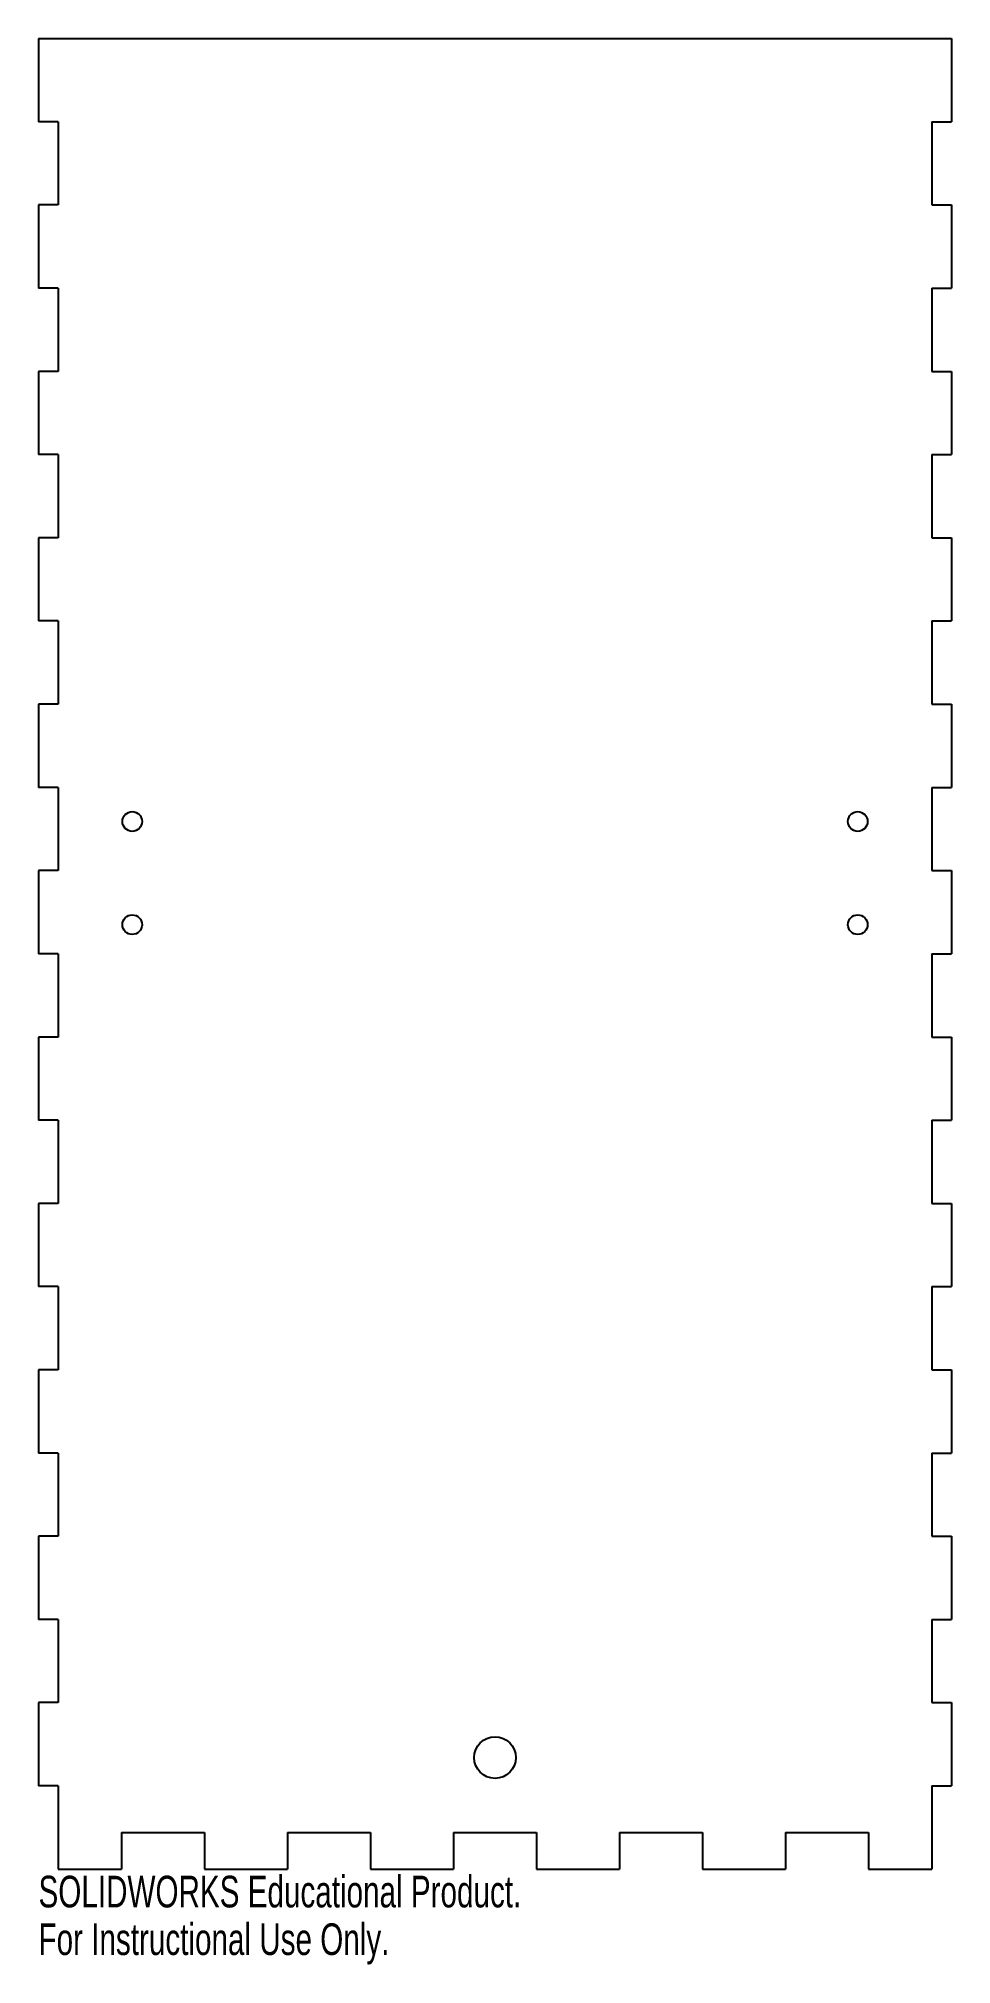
# Model space of a CAD drawing. Header units: inches. Extents: x -2.7 to 2.7, y -0.8 to 10.8.
import ezdxf

# ---------------------------------------------------------------- set-up
doc = ezdxf.new("R2010")
doc.units = ezdxf.units.IN
doc.header["$MEASUREMENT"] = 0
doc.styles.add('SLDTEXTSTYLE0', font='TXT', dxfattribs={"width": 0.7})

msp = doc.modelspace()

# ---------------------------------------------------------------- linework, layer by layer
at = {"color": 7, "linetype": 'Continuous', "lineweight": 25}
for p, q in [((-2.743, 10.78), (-2.743, 10.28)), ((-2.743, 10.78), (2.743, 10.78)), ((2.743, 10.78), (2.743, 10.28)), ((-2.625, 10.28), (-2.743, 10.28)), ((-2.625, 10.28), (-2.625, 9.78)), ((2.625, 10.28), (2.743, 10.28)), ((2.625, 10.28), (2.625, 9.78)), ((-2.743, 9.78), (-2.743, 9.28)), ((-2.625, 9.78), (-2.743, 9.78)), ((2.625, 9.78), (2.743, 9.78)), ((2.743, 9.78), (2.743, 9.28)), ((-2.625, 9.28), (-2.743, 9.28)), ((-2.625, 9.28), (-2.625, 8.78)), ((2.625, 9.28), (2.743, 9.28)), ((2.625, 9.28), (2.625, 8.78)), ((-2.743, 8.78), (-2.743, 8.28)), ((-2.625, 8.78), (-2.743, 8.78)), ((2.625, 8.78), (2.743, 8.78)), ((2.743, 8.78), (2.743, 8.28)), ((-2.625, 8.28), (-2.743, 8.28)), ((-2.625, 8.28), (-2.625, 7.78)), ((2.625, 8.28), (2.743, 8.28)), ((2.625, 8.28), (2.625, 7.78)), ((-2.743, 7.78), (-2.743, 7.28)), ((-2.625, 7.78), (-2.743, 7.78)), ((2.625, 7.78), (2.743, 7.78)), ((2.743, 7.78), (2.743, 7.28)), ((-2.625, 7.28), (-2.743, 7.28)), ((-2.625, 7.28), (-2.625, 6.78)), ((2.625, 7.28), (2.743, 7.28)), ((2.625, 7.28), (2.625, 6.78)), ((-2.743, 6.78), (-2.743, 6.28)), ((-2.625, 6.78), (-2.743, 6.78)), ((2.625, 6.78), (2.743, 6.78)), ((2.743, 6.78), (2.743, 6.28)), ((-2.625, 6.28), (-2.743, 6.28)), ((-2.625, 6.28), (-2.625, 5.78)), ((2.625, 6.28), (2.743, 6.28)), ((2.625, 6.28), (2.625, 5.78)), ((-2.743, 5.78), (-2.743, 5.28)), ((-2.625, 5.78), (-2.743, 5.78)), ((2.625, 5.78), (2.743, 5.78)), ((2.743, 5.78), (2.743, 5.28)), ((-2.625, 5.28), (-2.743, 5.28)), ((-2.625, 5.28), (-2.625, 4.78)), ((2.625, 5.28), (2.743, 5.28)), ((2.625, 5.28), (2.625, 4.78)), ((-2.743, 4.78), (-2.743, 4.28)), ((-2.625, 4.78), (-2.743, 4.78)), ((2.625, 4.78), (2.743, 4.78)), ((2.743, 4.78), (2.743, 4.28)), ((-2.625, 4.28), (-2.743, 4.28)), ((-2.625, 4.28), (-2.625, 3.78)), ((2.625, 4.28), (2.743, 4.28)), ((2.625, 4.28), (2.625, 3.78)), ((-2.743, 3.78), (-2.743, 3.28)), ((-2.625, 3.78), (-2.743, 3.78)), ((2.625, 3.78), (2.743, 3.78)), ((2.743, 3.78), (2.743, 3.28)), ((-2.625, 3.28), (-2.743, 3.28)), ((-2.625, 3.28), (-2.625, 2.78)), ((2.625, 3.28), (2.743, 3.28)), ((2.625, 3.28), (2.625, 2.78)), ((-2.743, 2.78), (-2.743, 2.28)), ((-2.625, 2.78), (-2.743, 2.78)), ((2.625, 2.78), (2.743, 2.78)), ((2.743, 2.78), (2.743, 2.28)), ((-2.625, 2.28), (-2.743, 2.28)), ((-2.625, 2.28), (-2.625, 1.78)), ((2.625, 2.28), (2.743, 2.28)), ((2.625, 2.28), (2.625, 1.78)), ((-2.743, 1.78), (-2.743, 1.28)), ((-2.625, 1.78), (-2.743, 1.78)), ((2.625, 1.78), (2.743, 1.78)), ((2.743, 1.78), (2.743, 1.28)), ((-2.625, 1.28), (-2.743, 1.28)), ((-2.625, 1.28), (-2.625, 0.78)), ((2.625, 1.28), (2.743, 1.28)), ((2.625, 1.28), (2.625, 0.78)), ((-2.743, 0.78), (-2.743, 0.28)), ((-2.625, 0.78), (-2.743, 0.78)), ((2.625, 0.78), (2.743, 0.78)), ((2.743, 0.78), (2.743, 0.28)), ((-2.625, 0.28), (-2.743, 0.28)), ((-2.625, 0.28), (-2.625, -0.22)), ((2.625, 0.28), (2.743, 0.28)), ((2.625, 0.28), (2.625, -0.22)), ((-2.244, 0), (-1.746, 0)), ((-2.244, 0), (-2.244, -0.22)), ((-1.746, 0), (-1.746, -0.22)), ((-1.247, 0), (-0.748, 0)), ((-1.247, 0), (-1.247, -0.22)), ((-0.748, 0), (-0.748, -0.22)), ((-0.249, 0), (0.249, 0)), ((-0.249, 0), (-0.249, -0.22)), ((0.249, 0), (0.249, -0.22)), ((0.748, 0), (1.247, 0)), ((0.748, 0), (0.748, -0.22)), ((1.247, 0), (1.247, -0.22)), ((1.746, 0), (2.244, 0)), ((1.746, 0), (1.746, -0.22)), ((2.244, 0), (2.244, -0.22)), ((-2.625, -0.22), (-2.244, -0.22)), ((-1.746, -0.22), (-1.247, -0.22)), ((-0.748, -0.22), (-0.249, -0.22)), ((0.249, -0.22), (0.748, -0.22)), ((1.247, -0.22), (1.746, -0.22)), ((2.244, -0.22), (2.625, -0.22))]:
    msp.add_line(p, q, dxfattribs=at)
for centre, radius in [((-2.18, 6.075), 0.0591), ((2.18, 6.075), 0.0591), ((-2.18, 5.455), 0.0591), ((2.18, 5.455), 0.0591), ((0, 0.45), 0.125)]:
    msp.add_circle(centre, radius, dxfattribs=at)

# ---------------------------------------------------------------- texts
at = {"color": 7, "linetype": 'Continuous', "char_height": 0.1903, "attachment_point": 1, "style": 'SLDTEXTSTYLE0'}
for s, insert in [('SOLIDWORKS Educational Product.', (-2.743, -0.26)), ('For Instructional Use Only.', (-2.743, -0.546))]:
    msp.add_mtext(s, dxfattribs=dict(at, insert=insert))

doc.saveas('drawing.dxf')
